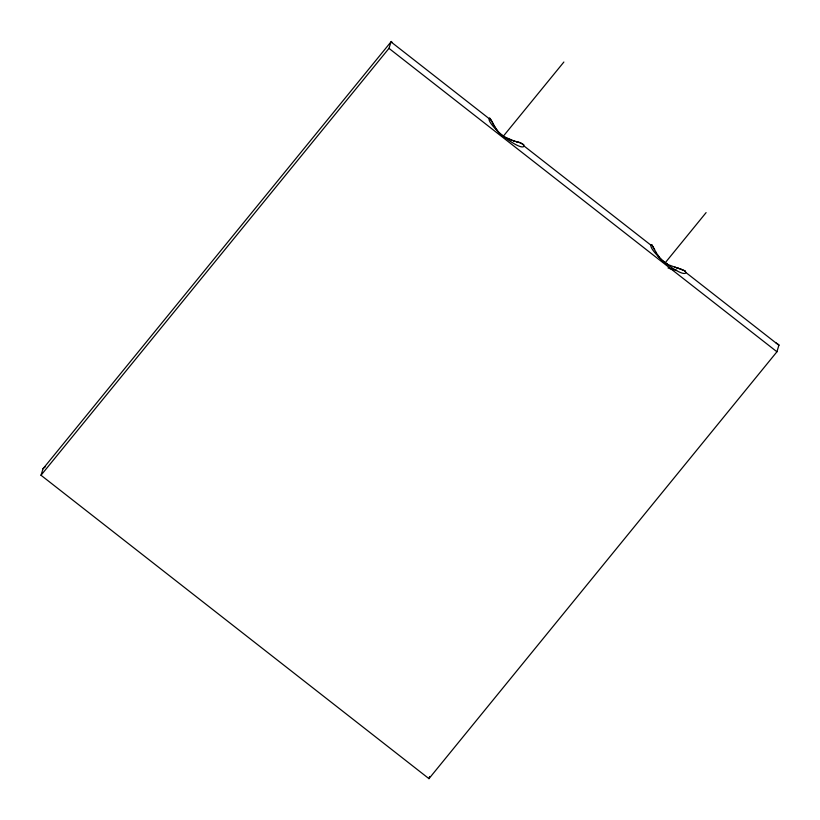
<?xml version="1.0" encoding="UTF-8"?>
<svg xmlns="http://www.w3.org/2000/svg" width="820" height="820" viewBox="0 0 820 820"><rect width="100%" height="100%" fill="white"/><g stroke="black" fill="none" stroke-linecap="round" stroke-linejoin="round"><path stroke-width="1.23" d="M45.53 466.58L43.122 468.497L41 475.251L428.973 778.662L776.94 351.78L778.99 344.841L776.12 342.934M41 475.251L388.977 48.359L391.212 41.42L392.103 42.312M428.973 778.662L429.639 776.499M43.009 468.763L390.986 41.871L489.13 118.633A22.242 4.971 39.2 0 0 504.905 137.37A22.242 4.971 39.2 0 0 524.031 145.991L650.947 245.19L651.736 244.883L653.724 248.009M650.947 245.19L652.033 245.19M501.43 135.044L503.213 136.345L563.883 62.023M664.897 263.169L706.102 212.616M514.724 141.142L516.313 141.624M676.541 267.689L678.13 268.171M676.766 267.761L685.079 270.959L685.858 272.486L778.949 345.292M514.847 141.173L512.797 140.538M516.077 141.552L516.754 141.757M676.664 267.73L674.757 267.135M513.699 140.825L514.253 140.999M516.477 141.675L518.712 142.383M675.516 267.371L676.244 267.597M678.294 268.222L680.528 268.929M516.866 141.788L517.994 142.147M513.525 140.773L503.213 136.345M675.342 267.32L668.136 264.624L663.031 261.416M518.219 142.219C520.608 141.635 526.747 147.938 522.688 144.023M511.782 140.22L507.764 138.724M680.815 269.021L684.884 270.825L685.858 272.486A22.242 4.971 39.2 0 1 666.896 264.06L666.434 263.743M519.378 142.598L522.473 143.9M507.559 138.631L506.288 138.057M506.083 137.955L504.618 137.186M667.9 264.511L666.916 264.009A22.242 4.971 39.2 0 1 650.936 245.231M504.402 137.063L500.589 134.337L501.266 134.91M666.199 263.609L663.083 261.457M388.977 48.359L776.94 351.78M662.816 261.242L662.201 260.709M662.724 261.17L662.047 260.565M499.8 133.599L500.384 134.152M661.812 260.34L661.238 259.776M499.585 133.393L498.98 132.758M661.053 259.581L660.5 258.987L660.879 259.397M490.206 118.623L489.735 118.213L492.236 122.077M498.396 132.112L498.119 131.784M660.336 258.802L656.123 252.591M498.017 131.651L494.214 125.88M497.853 131.446L496.356 129.416M652.115 245.282L653.571 247.712M490.309 118.746L491.908 121.462M659.198 257.408L658.286 256.137M658.06 255.799L657.373 254.743M496.243 129.242L494.347 126.116M656.492 253.257L655.836 252.058M494.234 125.911L492.01 121.647M654.114 248.767L655.856 252.109M494.019 125.511L493.702 124.917M493.496 124.537L492.574 122.744M654.216 248.962L654.565 249.639M676.633 270.19A21.545 10.896 32.7 0 1 668.013 267.935M489.161 118.551L489.683 118.193L489.191 118.48"/></g></svg>
